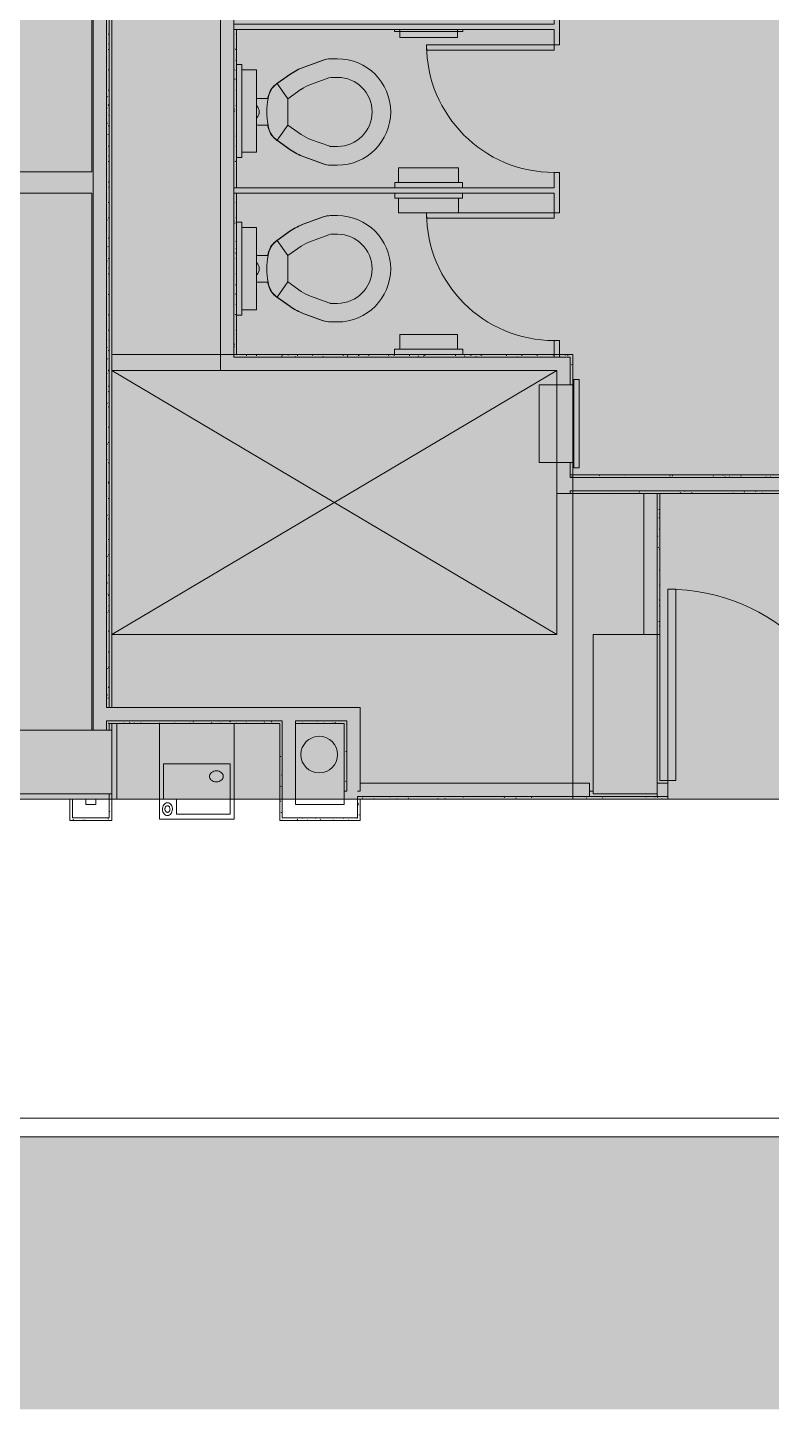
# Model space of a CAD drawing. Header units: inches. Extents: x 4757 to 6810, y 9919 to 10986.
# Drawn here: x 5816 to 5955.9, y 9918.5 to 10178.4 of the extents above; entities that cross this region are included whole.
import ezdxf

# ---------------------------------------------------------------- set-up
doc = ezdxf.new("R2010")
doc.units = ezdxf.units.IN
doc.header["$MEASUREMENT"] = 0
for name, color, linetype, lineweight in [('A-DETL', 90, 'Continuous', 9), ('A-DETL-GENF', 92, 'Continuous', 9), ('A-DETL-THIN', 151, 'Continuous', 9), ('A-DOOR', 31, 'Continuous', 13), ('A-EQPM', 7, 'Continuous', 9), ('A-FLOR-OTLN', 7, 'Continuous', 9), ('A-WALL-PATT', 111, 'Continuous', 13), ('Bb-col', 7, 'Continuous', 9), ('I-WALL', 2, 'Continuous', 9), ('P-SANR-FIXT', 6, 'Continuous', 9), ('Propidex Polylines', 7, 'Continuous', 9), ('Rosslyn Plaza North_1777 North Kent St _W632_-09_dwg', 8, 'Continuous', 9), ('S-COLS', 7, 'Continuous', 9)]:
    doc.layers.add(name, color=color, linetype=linetype, lineweight=lineweight)

# ---------------------------------------------------------------- blocks, each defined once
blk = doc.blocks.new('Rosslyn Plaza North_1777 North Kent St _W632_-09_dwg-6954577-Level XX  CONSTRUCTION')
at = {"lineweight": 9}
for p, q in [((5831.79, 10050.53), (5831.79, 10258.54)), ((5831.79, 10046.29), (5831.79, 10047.53)), ((5831.79, 10046.28), (5831.79, 10042.53)), ((5934.42, 10034.28), (5922.42, 10034.28))]:
    blk.add_line(p, q, dxfattribs=at)
at = {"lineweight": 9, "flags": 128}
for points in [[(5828.04, 10046.28), (5828.04, 10147.29), (5733.79, 10147.29), (5733.79, 10151.29), (5828.04, 10151.29), (5828.04, 10247.29), (5831.79, 10247.29), (5801.79, 10247.29), (5801.79, 10259.29), (5828.79, 10259.29), (5828.04, 10259.29), (5828.04, 10356.29), (5831.79, 10356.29), (5831.79, 10356.54)], [(5733.79, 10076.28), (5726.04, 10076.28), (5726.04, 10033.28), (5832.79, 10033.28), (5832.79, 10047.53)], [(5831.81, 10047.53), (5831.81, 10034.28), (5801.79, 10034.28), (5801.79, 10046.28), (5761.04, 10046.28), (5761.04, 10034.28), (5731.04, 10034.28), (5731.04, 10046.28)], [(5840.81, 10047.53), (5840.81, 10029.53), (5854.81, 10029.53), (5854.81, 10047.53)]]:
    blk.add_lwpolyline(points, dxfattribs=at)
for points in [[(5854.07, 10039.95), (5841.55, 10039.95), (5841.55, 10033.32), (5843.98, 10033.32), (5843.98, 10030.48), (5854.07, 10030.48)], [(5850.2, 10037.59), (5850.21, 10037.71), (5850.24, 10037.84), (5850.29, 10037.95), (5850.37, 10038.09), (5850.47, 10038.21), (5850.58, 10038.32), (5850.8, 10038.46), (5851.02, 10038.56), (5851.26, 10038.61), (5851.49, 10038.62), (5851.75, 10038.6), (5852.01, 10038.54), (5852.22, 10038.45), (5852.41, 10038.32), (5852.52, 10038.21), (5852.62, 10038.09), (5852.7, 10037.95), (5852.75, 10037.84), (5852.78, 10037.71), (5852.79, 10037.59), (5852.78, 10037.46), (5852.75, 10037.33), (5852.7, 10037.22), (5852.62, 10037.08), (5852.52, 10036.96), (5852.41, 10036.85), (5852.22, 10036.73), (5852.01, 10036.64), (5851.75, 10036.57), (5851.49, 10036.55), (5851.23, 10036.57), (5850.98, 10036.64), (5850.77, 10036.73), (5850.58, 10036.85), (5850.47, 10036.96), (5850.37, 10037.08), (5850.29, 10037.22), (5850.24, 10037.33), (5850.21, 10037.46)], [(5842.28, 10030.23), (5842.11, 10030.25), (5841.94, 10030.31), (5841.78, 10030.42), (5841.64, 10030.56), (5841.52, 10030.73), (5841.43, 10030.93), (5841.38, 10031.14), (5841.35, 10031.37), (5841.36, 10031.6), (5841.4, 10031.82), (5841.48, 10032.03), (5841.58, 10032.21), (5841.71, 10032.37), (5841.86, 10032.5), (5842.02, 10032.58), (5842.2, 10032.62), (5842.37, 10032.62), (5842.55, 10032.58), (5842.71, 10032.5), (5842.86, 10032.37), (5842.99, 10032.21), (5843.09, 10032.03), (5843.17, 10031.82), (5843.21, 10031.6), (5843.22, 10031.37), (5843.19, 10031.14), (5843.13, 10030.93), (5843.05, 10030.73), (5842.93, 10030.56), (5842.79, 10030.42), (5842.63, 10030.31), (5842.46, 10030.25)], [(5842.28, 10030.81), (5842.19, 10030.82), (5842.1, 10030.85), (5842.02, 10030.91), (5841.95, 10030.98), (5841.89, 10031.07), (5841.85, 10031.17), (5841.82, 10031.28), (5841.8, 10031.4), (5841.81, 10031.52), (5841.83, 10031.63), (5841.87, 10031.74), (5841.92, 10031.83), (5841.99, 10031.92), (5842.06, 10031.98), (5842.15, 10032.02), (5842.24, 10032.04), (5842.33, 10032.04), (5842.42, 10032.02), (5842.51, 10031.98), (5842.58, 10031.92), (5842.65, 10031.83), (5842.7, 10031.74), (5842.74, 10031.63), (5842.76, 10031.52), (5842.77, 10031.4), (5842.75, 10031.28), (5842.72, 10031.17), (5842.68, 10031.07), (5842.62, 10030.98), (5842.55, 10030.91), (5842.46, 10030.85), (5842.38, 10030.82)]]:
    blk.add_lwpolyline(points, close=True, dxfattribs=at)
at = {"lineweight": 9}
blk.add_circle((5870.84, 10041.67), 3.45, dxfattribs=at)
at = {"layer": 'A-DOOR', "color": 7, "lineweight": 9, "flags": 128}
for points in [[(5891.04, 10175.16), (5891.04, 10174.16), (5915.04, 10174.16), (5915.04, 10175.16)], [(5891.04, 10143.54), (5891.04, 10142.54), (5915.04, 10142.54), (5915.04, 10143.54)], [(5936.42, 10072.78), (5937.92, 10072.78), (5937.92, 10036.78), (5936.42, 10036.78)]]:
    blk.add_lwpolyline(points, close=True, dxfattribs=at)
at = {"layer": 'A-DOOR', "color": 7, "lineweight": 9}
for centre, radius, start, end in [((5915.04, 10175.16), 24, 180, 270), ((5915.04, 10143.54), 24, 180, 270), ((5936.42, 10036.78), 36, 0, 90)]:
    blk.add_arc(centre, radius, start, end, dxfattribs=at)
at = {"layer": 'A-EQPM', "flags": 128}
for points in [[(5884.98, 10178.04), (5884.98, 10177.69), (5897.85, 10177.69), (5897.85, 10178.04)], [(5885.98, 10178.04), (5885.98, 10176.54), (5896.85, 10176.54), (5896.85, 10178.04)], [(5897.79, 10148.29), (5897.79, 10149.29), (5885.04, 10149.29), (5885.04, 10148.29)], [(5885.04, 10147.29), (5885.04, 10146.29), (5897.79, 10146.29), (5897.79, 10147.29)], [(5897.85, 10116.91), (5897.85, 10117.91), (5884.98, 10117.91), (5884.98, 10116.91)]]:
    blk.add_lwpolyline(points, dxfattribs=at)
for points in [[(5856.29, 10171.47), (5855.29, 10171.47), (5855.29, 10153.97), (5856.29, 10153.97)], [(5859.04, 10154.97), (5859.04, 10170.47), (5856.29, 10170.47), (5856.29, 10154.97)], [(5897.04, 10152.04), (5897.04, 10149.29), (5885.79, 10149.29), (5885.79, 10152.04)], [(5885.79, 10143.54), (5897.04, 10143.54), (5897.04, 10146.29), (5885.79, 10146.29)], [(5856.29, 10141.79), (5855.29, 10141.79), (5855.29, 10124.29), (5856.29, 10124.29)], [(5859.04, 10125.29), (5859.04, 10140.79), (5856.29, 10140.79), (5856.29, 10125.29)], [(5896.85, 10120.66), (5896.85, 10117.91), (5885.98, 10117.91), (5885.98, 10120.66)], [(5912.24, 10111.22), (5912.24, 10096.6), (5918.74, 10096.6), (5918.74, 10111.22)], [(5918.74, 10095.6), (5919.74, 10095.6), (5919.74, 10112.22), (5918.74, 10112.22)]]:
    blk.add_lwpolyline(points, close=True, dxfattribs=at)
at = {"layer": 'A-FLOR-OTLN'}
for p, q in [((5831.79, 10064.29), (5915.57, 10113.91)), ((5934.92, 10064.29), (5934.92, 10036.78))]:
    blk.add_line(p, q, dxfattribs=at)
at = {"layer": 'A-FLOR-OTLN', "flags": 128}
blk.add_lwpolyline([(5915.57, 10064.29), (5831.79, 10064.29), (5831.79, 10113.91), (5915.57, 10113.91), (5915.57, 10064.29), (5831.79, 10113.91)], dxfattribs=at)
at = {"layer": 'A-WALL-PATT', "color": 7, "lineweight": 9}
for p, q in [((5831.15, 10177.19), (5831.27, 10177.19)), ((5855.15, 10177.19), (5855.27, 10177.19)), ((5831.15, 10174.31), (5831.27, 10174.31)), ((5831.23, 10175.35), (5831.16, 10175.24)), ((5854.8, 10173.93), (5854.79, 10173.92)), ((5855.1, 10174.28), (5855.04, 10174.39)), ((5855.15, 10174.31), (5855.27, 10174.31)), ((5855.23, 10172.14), (5855.17, 10172.25)), ((5830.84, 10168.92), (5830.8, 10168.85)), ((5831.15, 10170.47), (5831.27, 10170.47)), ((5831.3, 10169.43), (5831.25, 10169.52)), ((5855.01, 10168.68), (5854.95, 10168.79)), ((5855.02, 10170.48), (5854.96, 10170.37)), ((5855.15, 10168.55), (5855.27, 10168.55)), ((5831.06, 10165.47), (5831, 10165.36)), ((5831.15, 10166.63), (5831.27, 10166.63)), ((5855.15, 10166.63), (5855.27, 10166.63)), ((5830.93, 10163.32), (5830.87, 10163.21)), ((5831.22, 10163.81), (5831.15, 10163.92)), ((5831.15, 10163.75), (5831.27, 10163.75)), ((5854.92, 10163.09), (5854.85, 10163.2)), ((5855.15, 10163.75), (5855.27, 10163.75)), ((5830.86, 10162.5), (5830.8, 10162.61)), ((5830.99, 10160.36), (5830.93, 10160.47)), ((5831.29, 10162.01), (5831.22, 10161.9)), ((5854.98, 10162.74), (5854.92, 10162.63)), ((5855.29, 10161.35), (5855.27, 10161.32)), ((5831.12, 10158.22), (5831.06, 10158.33)), ((5831.15, 10159.91), (5831.27, 10159.91)), ((5855.15, 10157.99), (5855.27, 10157.99)), ((5830.9, 10155.58), (5830.84, 10155.47)), ((5831.15, 10156.07), (5831.27, 10156.07)), ((5855.15, 10156.07), (5855.27, 10156.07)), ((5831.15, 10153.19), (5831.27, 10153.19)), ((5831.25, 10154.27), (5831.19, 10154.16)), ((5855.08, 10153.2), (5855.01, 10153.31)), ((5855.15, 10153.19), (5855.27, 10153.19)), ((5831.15, 10149.35), (5831.27, 10149.35)), ((5831.29, 10148.33), (5831.22, 10148.44)), ((5855.29, 10149), (5855.27, 10149.03)), ((5831.15, 10145.51), (5831.27, 10145.51)), ((5855.15, 10145.51), (5855.27, 10145.51)), ((5830.96, 10142.25), (5830.9, 10142.14)), ((5831.15, 10142.63), (5831.27, 10142.63)), ((5854.89, 10142.01), (5854.83, 10142.12)), ((5855.15, 10142.63), (5855.27, 10142.63)), ((5830.84, 10141.43), (5830.8, 10141.5)), ((5855.01, 10141.66), (5854.95, 10141.55)), ((5831.1, 10137.14), (5831.03, 10137.25)), ((5831.15, 10138.79), (5831.27, 10138.79)), ((5855.15, 10136.87), (5855.27, 10136.87)), ((5855.23, 10138.21), (5855.17, 10138.1)), ((5830.92, 10134.51), (5830.86, 10134.4)), ((5831.15, 10134.95), (5831.27, 10134.95)), ((5855.1, 10136.07), (5855.04, 10135.96)), ((5855.15, 10134.95), (5855.27, 10134.95)), ((5831.15, 10132.07), (5831.27, 10132.07)), ((5831.28, 10133.2), (5831.21, 10133.09)), ((5855.15, 10132.07), (5855.27, 10132.07)), ((5855.18, 10129.98), (5855.12, 10130.09)), ((5831.15, 10128.23), (5831.27, 10128.23)), ((5855.07, 10128.33), (5855.01, 10128.22)), ((5855.29, 10127.88), (5855.25, 10127.95)), ((5831.15, 10124.39), (5831.27, 10124.39)), ((5855.09, 10124.39), (5855.02, 10124.5)), ((5855.15, 10126.31), (5855.27, 10126.31)), ((5855.15, 10124.39), (5855.27, 10124.39)), ((5831.15, 10121.51), (5831.27, 10121.51)), ((5855.15, 10121.51), (5855.27, 10121.51)), ((5831.29, 10119.52), (5831.23, 10119.63)), ((5831.3, 10119.79), (5831.27, 10119.75)), ((5854.86, 10120.93), (5854.8, 10121.04)), ((5854.99, 10118.79), (5854.93, 10118.9)), ((5830.94, 10118.21), (5830.88, 10118.32)), ((5831.07, 10116.06), (5831.01, 10116.17)), ((5831.15, 10117.67), (5831.27, 10117.67)), ((5854.91, 10118.45), (5854.84, 10118.33)), ((5857.07, 10116.71), (5857.19, 10116.71)), ((5858.99, 10116.71), (5859.11, 10116.71)), ((5863.83, 10116.62), (5863.76, 10116.51)), ((5863.79, 10116.71), (5863.92, 10116.71)), ((5865, 10116.81), (5864.95, 10116.91)), ((5865.11, 10116.91), (5865.08, 10116.86)), ((5866.32, 10116.46), (5866.25, 10116.57)), ((5866.67, 10116.71), (5866.79, 10116.71)), ((5869.55, 10116.71), (5869.67, 10116.71)), ((5871.57, 10116.58), (5871.5, 10116.47)), ((5873.71, 10116.46), (5873.69, 10116.41)), ((5875.31, 10116.71), (5875.44, 10116.71)), ((5876.2, 10116.62), (5876.13, 10116.73)), ((5878.19, 10116.71), (5878.31, 10116.71)), ((5878.34, 10116.75), (5878.28, 10116.86)), ((5879.65, 10116.41), (5879.59, 10116.51)), ((5880.11, 10116.71), (5880.23, 10116.71)), ((5881.45, 10116.42), (5881.44, 10116.41)), ((5883.94, 10116.66), (5883.87, 10116.77)), ((5884.91, 10116.71), (5885.03, 10116.71)), ((5887.79, 10116.71), (5887.92, 10116.71)), ((5889.53, 10116.56), (5889.47, 10116.67)), ((5890.5, 10116.74), (5890.44, 10116.63)), ((5890.67, 10116.71), (5890.79, 10116.71)), ((5892.95, 10116.41), (5892.93, 10116.45)), ((5896.43, 10116.71), (5896.55, 10116.71)), ((5898.24, 10116.7), (5898.18, 10116.59)), ((5899.31, 10116.71), (5899.44, 10116.71)), ((5900.38, 10116.58), (5900.32, 10116.47)), ((5901.23, 10116.71), (5901.35, 10116.71)), ((5901.56, 10116.85), (5901.53, 10116.91)), ((5906.03, 10116.71), (5906.15, 10116.71)), ((5908.12, 10116.54), (5908.06, 10116.43)), ((5908.91, 10116.71), (5909.03, 10116.71)), ((5910.27, 10116.41), (5910.27, 10116.41)), ((5911.79, 10116.71), (5911.92, 10116.71)), ((5914.9, 10116.79), (5914.83, 10116.9)), ((5916.21, 10116.44), (5916.14, 10116.55)), ((5917.17, 10116.86), (5917.11, 10116.75)), ((5917.55, 10116.71), (5917.67, 10116.71)), ((5831.2, 10113.92), (5831.14, 10114.03)), ((5831.15, 10113.83), (5831.27, 10113.83)), ((5918.36, 10115.07), (5918.29, 10114.96)), ((5918.51, 10115.75), (5918.57, 10115.75)), ((5918.51, 10113.83), (5918.57, 10113.83)), ((5830.85, 10112.61), (5830.8, 10112.7)), ((5830.95, 10113.43), (5830.89, 10113.32)), ((5831.15, 10110.95), (5831.27, 10110.95)), ((5831.17, 10109.98), (5831.11, 10109.87)), ((5831.04, 10107.83), (5830.98, 10107.72)), ((5831.15, 10107.11), (5831.27, 10107.11)), ((5831.15, 10103.27), (5831.27, 10103.27)), ((5831.01, 10100.09), (5830.95, 10099.98)), ((5831.15, 10100.39), (5831.27, 10100.39)), ((5830.92, 10097.13), (5830.85, 10097.24)), ((5831.15, 10096.55), (5831.27, 10096.55)), ((5831.17, 10092.84), (5831.11, 10092.96)), ((5831.15, 10092.71), (5831.27, 10092.71)), ((5918.38, 10093.99), (5918.32, 10093.88)), ((5918.51, 10094.63), (5918.57, 10094.63)), ((5920.53, 10093.86), (5920.48, 10093.78)), ((5923.57, 10094.09), (5923.51, 10094.2)), ((5928.27, 10093.83), (5928.24, 10093.78)), ((5933.45, 10094.25), (5933.44, 10094.28)), ((5936.91, 10094.03), (5936.84, 10094.14)), ((5937.32, 10094.14), (5937.25, 10094.03)), ((5938.16, 10093.78), (5938.16, 10093.79)), ((5945.06, 10094.11), (5944.99, 10094)), ((5946.79, 10094.19), (5946.74, 10094.28)), ((5947.2, 10093.98), (5947.14, 10093.87)), ((5948.1, 10093.84), (5948.04, 10093.95)), ((5950.24, 10093.97), (5950.18, 10094.08)), ((5954.94, 10093.95), (5954.88, 10093.84)), ((5955.84, 10093.88), (5955.78, 10093.99)), ((5830.85, 10090.21), (5830.8, 10090.13)), ((5919.04, 10091.28), (5919.02, 10091.26)), ((5919.47, 10090.79), (5919.59, 10090.79)), ((5922.35, 10090.79), (5922.47, 10090.79)), ((5924.27, 10090.79), (5924.4, 10090.79)), ((5926.32, 10091.24), (5926.3, 10091.28)), ((5929.07, 10090.79), (5929.19, 10090.79)), ((5931.11, 10091.08), (5931.05, 10090.97)), ((5931.95, 10090.79), (5932.07, 10090.79)), ((5934.83, 10090.79), (5934.95, 10090.79)), ((5938.85, 10091.04), (5938.79, 10090.93)), ((5939.66, 10091.18), (5939.6, 10091.28)), ((5940.59, 10090.79), (5940.71, 10090.79)), ((5940.97, 10090.83), (5940.91, 10090.94)), ((5940.99, 10090.91), (5940.93, 10090.8)), ((5943.47, 10090.79), (5943.59, 10090.79)), ((5945.39, 10090.79), (5945.51, 10090.79)), ((5948.73, 10090.88), (5948.68, 10090.78)), ((5950.19, 10090.79), (5950.31, 10090.79)), ((5950.85, 10091), (5950.79, 10091.11)), ((5953, 10091.12), (5952.93, 10091.24)), ((5953.07, 10090.79), (5953.19, 10090.79)), ((5954.3, 10090.78), (5954.24, 10090.88)), ((5831.15, 10089.83), (5831.27, 10089.83)), ((5934.44, 10089.16), (5934.42, 10089.12)), ((5934.79, 10087.84), (5934.72, 10087.73)), ((5831.07, 10086.76), (5831.01, 10086.65)), ((5831.15, 10085.99), (5831.27, 10085.99)), ((5934.45, 10084.85), (5934.42, 10084.9)), ((5934.8, 10086.16), (5934.74, 10086.27)), ((5934.83, 10086.95), (5934.92, 10086.95)), ((5934.58, 10082.71), (5934.51, 10082.82)), ((5934.83, 10084.07), (5934.92, 10084.07)), ((5831.15, 10082.15), (5831.27, 10082.15)), ((5934.71, 10080.56), (5934.64, 10080.67)), ((5934.83, 10080.23), (5934.92, 10080.23)), ((5831.03, 10079.02), (5830.97, 10078.91)), ((5831.15, 10079.27), (5831.27, 10079.27)), ((5831.15, 10075.43), (5831.27, 10075.43)), ((5934.5, 10075.82), (5934.43, 10075.71)), ((5934.83, 10076.39), (5934.92, 10076.39)), ((5831.02, 10073.91), (5830.96, 10074.02)), ((5934.83, 10073.51), (5934.92, 10073.51)), ((5831.15, 10071.77), (5831.09, 10071.88)), ((5831.15, 10071.59), (5831.27, 10071.59)), ((5831.28, 10069.63), (5831.21, 10069.74)), ((5934.87, 10070.68), (5934.8, 10070.79)), ((5934.83, 10069.67), (5934.92, 10069.67)), ((5830.93, 10068.31), (5830.86, 10068.42)), ((5831.15, 10068.71), (5831.27, 10068.71)), ((5934.46, 10068.08), (5934.42, 10068)), ((5934.81, 10066.77), (5934.75, 10066.66)), ((5831.15, 10064.87), (5831.27, 10064.87)), ((5934.83, 10065.83), (5934.92, 10065.83)), ((5830.83, 10062.72), (5830.8, 10062.78)), ((5831.15, 10061.03), (5831.27, 10061.03)), ((5831.06, 10057.94), (5831, 10057.83)), ((5831.15, 10058.15), (5831.27, 10058.15)), ((5831.15, 10054.31), (5831.27, 10054.31)), ((5831.28, 10054.49), (5831.22, 10054.38)), ((5831, 10052.83), (5830.93, 10052.95)), ((5831.15, 10052.34), (5831.09, 10052.24)), ((5831.15, 10047.59), (5831.27, 10047.59)), ((5834.03, 10047.59), (5834.15, 10047.59)), ((5835.18, 10047.8), (5835.12, 10047.69)), ((5835.17, 10047.53), (5835.12, 10047.61)), ((5835.95, 10047.59), (5836.07, 10047.59)), ((5837.33, 10047.67), (5837.26, 10047.56)), ((5840.75, 10047.59), (5840.88, 10047.59)), ((5843.63, 10047.59), (5843.75, 10047.59)), ((5844.18, 10048.03), (5844.17, 10048.01)), ((5846.51, 10047.59), (5846.63, 10047.59)), ((5847.21, 10047.79), (5847.15, 10047.9)), ((5850.66, 10047.73), (5850.6, 10047.62)), ((5851.94, 10048.03), (5851.91, 10047.97)), ((5852.27, 10047.59), (5852.4, 10047.59)), ((5854.12, 10047.96), (5854.05, 10047.85)), ((5855.15, 10047.59), (5855.27, 10047.59)), ((5857.09, 10047.95), (5857.05, 10048.03)), ((5857.07, 10047.59), (5857.19, 10047.59)), ((5860.55, 10047.73), (5860.49, 10047.84)), ((5861.86, 10047.92), (5861.79, 10047.81)), ((5861.87, 10047.59), (5861.99, 10047.59)), ((5863.79, 10046.63), (5863.9, 10046.63)), ((5867.63, 10047.59), (5867.75, 10047.59)), ((5870.43, 10047.89), (5870.37, 10048)), ((5871.74, 10047.54), (5871.68, 10047.65)), ((5873.39, 10047.59), (5873.51, 10047.59)), ((5873.89, 10047.67), (5873.82, 10047.78)), ((5876.02, 10047.5), (5875.96, 10047.39)), ((5863.61, 10041.37), (5863.55, 10041.25)), ((5863.79, 10042.79), (5863.9, 10042.79)), ((5875.93, 10042.2), (5875.87, 10042.31)), ((5863.79, 10039.91), (5863.9, 10039.91)), ((5876.05, 10040.08), (5876, 10040.17)), ((5863.71, 10035.77), (5863.64, 10035.66)), ((5863.83, 10037.91), (5863.77, 10037.8)), ((5863.79, 10036.07), (5863.9, 10036.07)), ((5875.84, 10036.6), (5875.78, 10036.71)), ((5934.78, 10036.28), (5934.72, 10036.38)), ((5863.59, 10032.86), (5863.53, 10032.97)), ((5863.9, 10034.24), (5863.88, 10034.28)), ((5878.59, 10033.76), (5878.58, 10033.78)), ((5879.06, 10033.56), (5878.99, 10033.45)), ((5881.2, 10033.43), (5881.14, 10033.32)), ((5884.19, 10033.66), (5884.12, 10033.77)), ((5885.5, 10033.31), (5885.44, 10033.42)), ((5887.64, 10033.44), (5887.58, 10033.55)), ((5888.06, 10033.78), (5888.04, 10033.76)), ((5893.24, 10033.35), (5893.18, 10033.46)), ((5894.54, 10033.49), (5894.47, 10033.38)), ((5895.82, 10033.78), (5895.78, 10033.73)), ((5897.99, 10033.71), (5897.93, 10033.6)), ((5898.82, 10033.28), (5898.77, 10033.36)), ((5905.73, 10033.68), (5905.67, 10033.57)), ((5907.87, 10033.55), (5907.81, 10033.44)), ((5910.86, 10033.54), (5910.8, 10033.65)), ((5920.74, 10033.71), (5920.7, 10033.78)), ((5921.21, 10033.61), (5921.15, 10033.5)), ((5924.2, 10033.48), (5924.13, 10033.59)), ((5924.64, 10033.78), (5924.6, 10033.72)), ((5928.48, 10033.74), (5928.46, 10033.78)), ((5932.4, 10033.78), (5932.34, 10033.68)), ((5934.08, 10033.65), (5934.02, 10033.76)), ((5934.55, 10033.67), (5934.48, 10033.56)), ((5935.39, 10033.29), (5935.33, 10033.41)), ((5831.45, 10030.93), (5831.39, 10031.04)), ((5831.79, 10032.25), (5831.74, 10032.35)), ((5863.72, 10030.71), (5863.66, 10030.82)), ((5863.79, 10032.23), (5863.9, 10032.23)), ((5878.1, 10031.89), (5878.05, 10031.81)), ((5878.24, 10032.45), (5878.18, 10032.56)), ((5878.19, 10032.23), (5878.31, 10032.23)), ((5878.37, 10030.3), (5878.31, 10030.41)), ((5824.43, 10029.35), (5824.55, 10029.35)), ((5824.62, 10029.51), (5824.56, 10029.4)), ((5825.5, 10029.71), (5825.46, 10029.78)), ((5826.35, 10029.35), (5826.47, 10029.35)), ((5826.77, 10029.38), (5826.71, 10029.28)), ((5831.1, 10029.62), (5831.04, 10029.73)), ((5831.15, 10029.35), (5831.27, 10029.35)), ((5863.79, 10029.35), (5863.92, 10029.35)), ((5866.67, 10029.35), (5866.79, 10029.35)), ((5866.77, 10029.56), (5866.71, 10029.45)), ((5867.65, 10029.66), (5867.59, 10029.77)), ((5868.59, 10029.35), (5868.71, 10029.35)), ((5870.23, 10029.78), (5870.17, 10029.67)), ((5871.11, 10029.44), (5871.05, 10029.55)), ((5873.39, 10029.35), (5873.51, 10029.35)), ((5875.39, 10029.69), (5875.34, 10029.78)), ((5876.27, 10029.35), (5876.4, 10029.35)), ((5877.97, 10029.75), (5877.91, 10029.64))]:
    blk.add_line(p, q, dxfattribs=at)
at = {"layer": 'Bb-col', "flags": 128}
blk.add_lwpolyline([(5831.79, 10046.29), (5801.79, 10046.29), (5801.79, 10034.29), (5831.79, 10034.29)], close=True, dxfattribs=at)
at = {"layer": 'I-WALL', "color": 7}
for p, q in [((5828.3, 10247.29), (5828.3, 10046.29)), ((5831.3, 10050.53), (5831.3, 10247.29)), ((5855.29, 10171.47), (5855.29, 10178.04)), ((5855.29, 10148.29), (5855.29, 10153.97)), ((5855.29, 10141.79), (5855.29, 10147.29)), ((5931.92, 10090.78), (5931.92, 10064.29)), ((5936.42, 10036.28), (5934.42, 10036.28)), ((5922.42, 10034.78), (5921.67, 10034.78)), ((5934.42, 10033.78), (5934.42, 10034.29))]:
    blk.add_line(p, q, dxfattribs=at)
at = {"layer": 'I-WALL', "color": 7, "flags": 128}
for points in [[(5830.8, 10269.29), (5831.3, 10269.29), (5852.29, 10269.29), (5852.29, 10113.91), (5915.57, 10113.91), (5915.57, 10111.22)], [(5918.07, 10111.22), (5918.07, 10116.41), (5854.79, 10116.41), (5854.79, 10269.29)], [(5878.05, 10034.78), (5878.55, 10034.78), (5878.55, 10050.53), (5831.3, 10050.53), (5830.8, 10050.53), (5830.8, 10247.29)], [(5854.79, 10178.04), (5855.29, 10178.04), (5915.04, 10178.04), (5915.04, 10175.16), (5916.04, 10175.16), (5916.04, 10181.91), (5915.04, 10181.91), (5915.04, 10179.04), (5855.29, 10179.04), (5854.79, 10179.04)], [(5854.79, 10147.29), (5855.29, 10147.29), (5915.04, 10147.29), (5915.04, 10143.54), (5916.04, 10143.54), (5916.04, 10151.16), (5915.04, 10151.16), (5915.04, 10148.29), (5855.29, 10148.29), (5854.79, 10148.29)], [(5915.04, 10116.91), (5855.29, 10116.91), (5855.29, 10124.29)], [(5916.04, 10116.41), (5916.04, 10116.91), (5916.04, 10119.54), (5915.04, 10119.54), (5915.04, 10116.91), (5915.04, 10116.41)], [(5918.57, 10111.22), (5918.57, 10116.91), (5916.04, 10116.91)], [(5915.57, 10096.6), (5915.57, 10090.78), (5931.92, 10090.78), (5934.92, 10090.78), (5934.92, 10064.29), (5934.42, 10064.29), (5934.42, 10090.78)], [(5918.07, 10094.28), (5918.57, 10094.28), (5918.57, 10096.6)], [(5968.42, 10093.78), (5918.07, 10093.78), (5918.07, 10096.6)], [(5934.92, 10090.78), (5968.42, 10090.78), (5968.42, 10094.28), (5918.57, 10094.28)], [(5918.07, 10090.78), (5918.07, 10091.28), (5968.42, 10091.28)], [(5734.42, 10046.29), (5734.42, 10074.28), (5726.42, 10074.28), (5726.42, 10033.28), (5823.9, 10033.28), (5823.9, 10029.28), (5831.79, 10029.28), (5831.79, 10034.29)], [(5830.8, 10046.29), (5830.8, 10048.03), (5863.9, 10048.03), (5863.9, 10029.78), (5878.05, 10029.78), (5878.05, 10033.78), (5934.42, 10033.78), (5936.42, 10033.78)], [(5831.3, 10046.29), (5831.3, 10047.53), (5863.4, 10047.53), (5863.4, 10029.28), (5878.55, 10029.28), (5878.55, 10033.28), (5934.42, 10033.28), (5936.42, 10033.28), (5936.42, 10036.78), (5934.92, 10036.78)], [(5866.4, 10047.53), (5866.4, 10032.28), (5875.55, 10032.28), (5875.55, 10047.53), (5866.4, 10047.53), (5866.4, 10048.03), (5876.05, 10048.03), (5876.05, 10034.78), (5875.55, 10034.78)], [(5921.67, 10033.78), (5921.67, 10034.78), (5921.67, 10036.28), (5878.55, 10036.28)], [(5823.9, 10033.28), (5824.4, 10033.28), (5824.4, 10029.78), (5831.29, 10029.78), (5831.29, 10034.29)]]:
    blk.add_lwpolyline(points, dxfattribs=at)
blk.add_lwpolyline([(5828.79, 10032.28), (5826.9, 10032.28), (5826.9, 10033.28), (5828.79, 10033.28)], close=True, dxfattribs=at)
at = {"layer": 'P-SANR-FIXT', "color": 7}
for p, q in [((5871.56, 10172.3), (5867.95, 10170.98)), ((5871.63, 10172.3), (5868.01, 10170.98)), ((5865.4, 10169.65), (5862.87, 10167.88)), ((5869.21, 10167.69), (5872.82, 10169.01)), ((5872.99, 10169.04), (5874.29, 10169.04)), ((5861.3, 10165.64), (5861.14, 10165.04)), ((5864.94, 10165.01), (5867.47, 10166.79)), ((5861.25, 10165.04), (5859.04, 10165.04)), ((5859.04, 10160.04), (5861.25, 10160.04)), ((5862.87, 10157.2), (5865.4, 10155.42)), ((5872.82, 10156.07), (5869.21, 10157.38)), ((5874.29, 10156.04), (5872.99, 10156.04)), ((5867.95, 10154.09), (5871.56, 10152.78)), ((5868.01, 10154.09), (5871.63, 10152.78)), ((5871.56, 10142.8), (5867.95, 10141.48)), ((5871.63, 10142.8), (5868.01, 10141.48)), ((5865.4, 10140.15), (5862.87, 10138.38)), ((5869.21, 10138.19), (5872.82, 10139.51)), ((5872.99, 10139.54), (5874.29, 10139.54)), ((5864.94, 10135.51), (5867.47, 10137.29)), ((5861.25, 10135.54), (5859.04, 10135.54)), ((5861.3, 10136.14), (5861.14, 10135.54)), ((5859.04, 10130.54), (5861.25, 10130.54)), ((5862.87, 10127.7), (5865.4, 10125.92)), ((5872.82, 10126.57), (5869.21, 10127.88)), ((5874.29, 10126.54), (5872.99, 10126.54)), ((5867.95, 10124.59), (5871.56, 10123.28)), ((5868.01, 10124.59), (5871.63, 10123.28))]:
    blk.add_line(p, q, dxfattribs=at)
at = {"layer": 'P-SANR-FIXT', "color": 7, "flags": 128}
for points in [[(5874.29, 10172.54), (5872.99, 10172.54), (5872.93, 10172.54)], [(5864.94, 10160.06), (5864.94, 10165.01), (5862.93, 10167.88), (5865.46, 10169.65)], [(5867.47, 10158.29), (5864.94, 10160.06), (5862.93, 10157.2), (5865.46, 10155.42)], [(5872.93, 10152.54), (5872.99, 10152.54), (5874.29, 10152.54)], [(5874.29, 10143.04), (5872.99, 10143.04), (5872.93, 10143.04)], [(5867.47, 10128.79), (5864.94, 10130.56), (5864.94, 10135.51), (5862.93, 10138.38), (5865.46, 10140.15)], [(5864.94, 10130.56), (5862.93, 10127.7), (5865.46, 10125.92)], [(5872.93, 10123.04), (5872.99, 10123.04), (5874.29, 10123.04)]]:
    blk.add_lwpolyline(points, dxfattribs=at)
for points in [[(5861.14, 10160.04), (5861.3, 10159.44)], [(5861.14, 10130.54), (5861.3, 10129.94)]]:
    blk.add_lwpolyline(points, close=True, dxfattribs=at)
at = {"layer": 'P-SANR-FIXT', "color": 7}
for centre, radius, start, end in [((5871.71, 10160.64), 11, 110.0062, 125.0062), ((5871.77, 10160.64), 11, 110.0062, 125.0062), ((5872.93, 10168.54), 4, 89.9987, 109.9987), ((5872.99, 10168.54), 4, 89.9987, 109.9987), ((5874.29, 10162.54), 10, 0, 90), ((5874.29, 10162.54), 6.5, 0, 90), ((5865.22, 10164.6), 4, 124.994, 173.744), ((5865.16, 10164.6), 4, 124.9996, 164.9996), ((5871.77, 10160.64), 7.5, 110.0044, 125.0044), ((5858.07, 10162.54), 1.5, 311.9167, 48.0833), ((5873.62, 10162.54), 12.62, 168.575, 191.425), ((5858.07, 10162.54), 0.994, 355.55, 4.45), ((5874.29, 10162.54), 10, 270, 0), ((5874.29, 10162.54), 6.5, 270, 0), ((5865.22, 10160.47), 4, 186.2473, 234.9973), ((5865.16, 10160.47), 4, 195.0004, 235.0004), ((5871.77, 10164.43), 7.5, 234.9957, 249.9957), ((5871.71, 10164.43), 11, 234.9938, 249.9938), ((5871.77, 10164.43), 11, 234.9938, 249.9938), ((5872.99, 10156.54), 0.5, 249.9547, 269.9547), ((5872.93, 10156.54), 4, 250.0014, 270.0014), ((5872.99, 10156.54), 4, 250.0014, 270.0014), ((5872.93, 10139.04), 4, 89.9987, 109.9987), ((5872.99, 10139.04), 4, 89.9987, 109.9987), ((5874.29, 10133.04), 10, 0, 90), ((5871.71, 10131.14), 11, 110.0062, 125.0062), ((5871.77, 10131.14), 11, 110.0062, 125.0062), ((5874.29, 10133.04), 6.5, 0, 90), ((5865.22, 10135.1), 4, 124.994, 173.744), ((5865.16, 10135.1), 4, 124.9996, 164.9996), ((5871.77, 10131.14), 7.5, 110.0044, 125.0044), ((5873.62, 10133.04), 12.62, 168.575, 191.425), ((5858.07, 10133.04), 0.994, 355.55, 4.45), ((5858.07, 10133.04), 1.5, 311.9167, 48.0833), ((5874.29, 10133.04), 10, 270, 0), ((5874.29, 10133.04), 6.5, 270, 0), ((5865.22, 10130.97), 4, 186.2473, 234.9973), ((5865.16, 10130.97), 4, 195.0004, 235.0004), ((5871.77, 10134.93), 7.5, 234.9957, 249.9957), ((5872.99, 10127.04), 0.5, 249.9547, 269.9547), ((5871.71, 10134.93), 11, 234.9938, 249.9938), ((5871.77, 10134.93), 11, 234.9938, 249.9938), ((5872.93, 10127.04), 4, 250.0014, 270.0014), ((5872.99, 10127.04), 4, 250.0014, 270.0014)]:
    blk.add_arc(centre, radius, start, end, dxfattribs=at)
at = {"layer": 'Propidex Polylines', "flags": 128}
blk.add_lwpolyline([(6010.53, 10269.29), (6010.53, 10369.28), (6010.53, 10269.29), (5831.79, 10269.29), (5831.79, 10116.91), (5918.57, 10116.91), (5918.57, 10033.28), (6128.43, 10033.28), (6128.43, 10097.03), (6247.91, 10097.03), (6247.91, 10369.25), (6010.53, 10369.25), (5726.04, 10369.25), (5726.04, 10033.28), (5832.79, 10033.28), (5832.79, 10047.53), (5863.4, 10047.53), (5863.4, 10029.28), (5878.55, 10029.28), (5878.55, 10033.28), (5918.57, 10033.28), (5918.57, 10116.91), (5831.79, 10116.91), (5831.79, 10269.29)], close=True, dxfattribs=at)
at = {"layer": 'S-COLS', "flags": 128}
for points in [[(5934.42, 10034.29), (5934.42, 10064.29), (5922.42, 10064.29), (5922.42, 10034.29)], [(5801.79, 10034.29), (5831.79, 10034.29), (5831.79, 10046.29), (5801.79, 10046.29)]]:
    blk.add_lwpolyline(points, close=True, dxfattribs=at)

msp = doc.modelspace()

# ---------------------------------------------------------------- hatches: boundary and pattern name
at = {"layer": 'A-DETL-GENF'}
h = msp.add_hatch(color=9, dxfattribs=at)
h.paths.add_polyline_path([(6271.92, 9918.54), (6726.34, 9918.54), (6736.57, 9928.76), (6707, 9958.33), (6718.49, 9986.77), (6758.92, 9986.77), (6758.92, 10183.16), (6717.8, 10183.16), (6717.8, 10199.54), (6515.42, 10199.54), (6515.42, 10186.29), (6485.42, 10186.29), (6485.42, 10199.54), (6274.92, 10199.54), (6274.91, 10186.03), (6247.91, 10186.03), (6247.91, 10097.03), (6128.43, 10097.03), (6128.43, 9969.78), (5729.54, 9969.78), (5729.54, 9940.78), (5591.29, 9940.78), (5591.29, 9969.78), (5246.43, 9969.78), (5246.43, 10221.28), (5194.41, 10221.28), (5194.41, 10426.79), (5045.92, 10426.79), (5045.92, 10455.79), (5058.67, 10455.79), (5058.67, 10666.79), (5045.92, 10666.79), (5045.92, 10695.79), (5058.67, 10695.79), (5058.67, 10696.27), (4933.13, 10821.81), (4757.33, 10646.01), (4757.33, 10304.77), (5178.35, 10304.77), (5178.35, 9918.54), (6248.92, 9918.54)], flags=0)
h.paths.add_polyline_path([(6739.04, 9931.24), (6753.63, 9945.82), (6760.42, 9960.39), (6760.42, 9986.77), (6759.67, 9986.77), (6759.67, 9983.27), (6720.85, 9983.27), (6711.11, 9959.17), (6723.3, 9946.98)], flags=0)
h.paths.add_polyline_path([(6511.92, 9946.29), (6485.42, 9946.29), (6485.42, 9976.29), (6515.42, 9976.29), (6515.42, 9946.29)], flags=0)
h.paths.add_polyline_path([(6245.42, 9946.29), (6245.42, 9976.29), (6275.42, 9976.29), (6275.42, 9946.29), (6248.92, 9946.29)], flags=0)
h.paths.add_polyline_path([(6758.92, 10186.66), (6758.92, 10199.54), (6721.3, 10199.54), (6721.3, 10186.66)], flags=0)
h = msp.add_hatch(color=9, dxfattribs=at)
h.paths.add_polyline_path([(5271.56, 10032.53), (5594.79, 10032.53), (5594.79, 10369.29), (5194.41, 10369.29), (5194.41, 10221.28), (5246.43, 10221.28), (5246.43, 10032.53)], flags=0)
h.paths.add_polyline_path([(5726.04, 10033.28), (6128.43, 10033.28), (6128.43, 10097.03), (6247.91, 10097.03), (6247.91, 10186.79), (6246.16, 10186.79), (6246.16, 10215.79), (6247.91, 10215.79), (6247.91, 10369.29), (5726.04, 10369.29), (5726.04, 10218.14)], flags=0)

# ---------------------------------------------------------------- linework, layer by layer
at = {"layer": 'A-DETL'}
msp.add_line((6128.43, 9969.78), (5729.54, 9969.78), dxfattribs=at)
at = {"layer": 'A-DETL-THIN'}
msp.add_line((5726.04, 10033.28), (6128.43, 10033.28), dxfattribs=at)
at = {"layer": 'I-WALL', "lineweight": 13}
for p, q in [((6124.93, 9973.28), (5726.04, 9973.28)), ((5726.04, 9969.78), (6128.43, 9969.78))]:
    msp.add_line(p, q, dxfattribs=at)

# ---------------------------------------------------------------- block references
at = {"layer": 'Rosslyn Plaza North_1777 North Kent St _W632_-09_dwg', "color": 7}
msp.add_blockref('Rosslyn Plaza North_1777 North Kent St _W632_-09_dwg-6954577-Level XX  CONSTRUCTION', (0, 0), dxfattribs=at)

doc.saveas('drawing.dxf')
